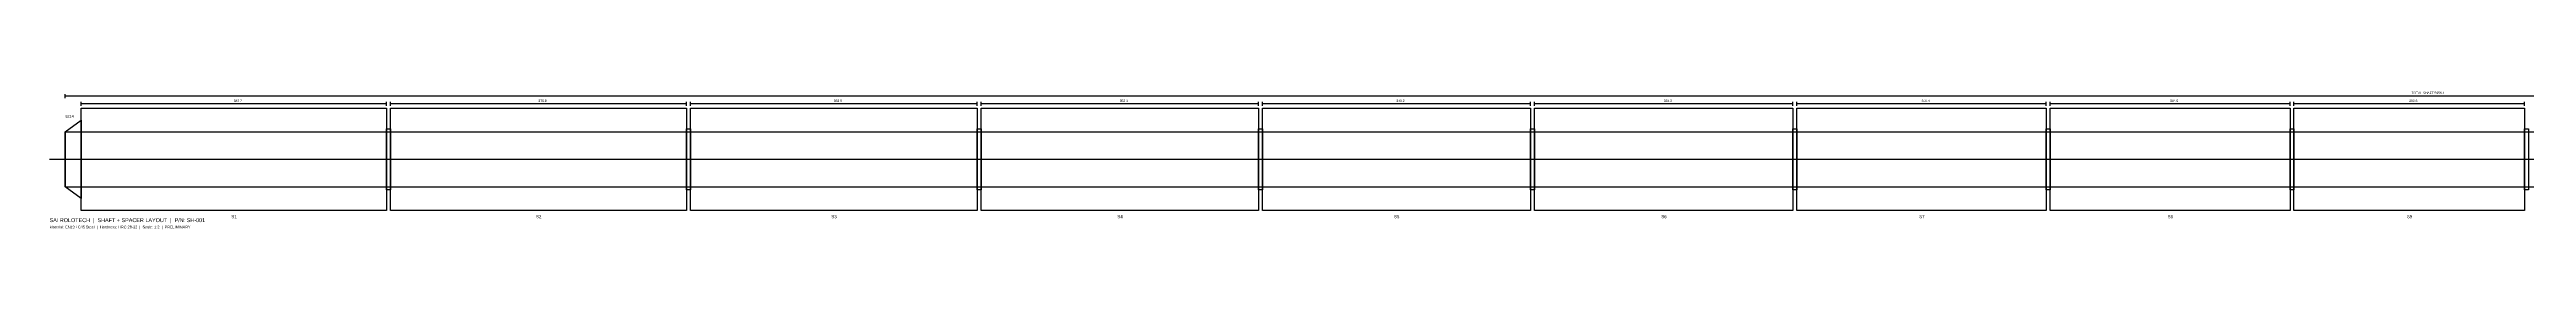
# Model space of a CAD drawing. Header units: metres. Extents: x -20 to 6003, y -89 to 86.
# Drawn here: x -20 to 3124, y -89 to 86 of the extents above; entities that cross this region are included whole.
import ezdxf

# ---------------------------------------------------------------- set-up
doc = ezdxf.new("R2010")
doc.units = ezdxf.units.M
for name, color, linetype in [('CENTRE', 1, 'Continuous'), ('DIMENSION', 2, 'Continuous'), ('HATCH', 8, 'Continuous'), ('NOTES', 3, 'Continuous'), ('OUTLINE', 7, 'Continuous'), ('TITLE', 4, 'Continuous')]:
    doc.layers.add(name, color=color, linetype=linetype)

msp = doc.modelspace()

# ---------------------------------------------------------------- linework, layer by layer
at = {"layer": 'CENTRE'}
msp.add_line((-20, 0), (5976.1, 0), dxfattribs=at)
at = {"layer": 'DIMENSION', "color": 2}
for p, q in [((0, 78), (0, 83)), ((0, 81), (5956.1, 81)), ((20, 68), (20, 73)), ((20, 71), (407.7, 71)), ((407.7, 68), (407.7, 73)), ((412.7, 68), (412.7, 73)), ((412.7, 71), (788.5, 71)), ((788.5, 68), (788.5, 73)), ((793.5, 68), (793.5, 73)), ((793.5, 71), (1157.4, 71)), ((1157.4, 68), (1157.4, 73)), ((1162.4, 68), (1162.4, 73)), ((1162.4, 71), (1514.5, 71)), ((1514.5, 68), (1514.5, 73)), ((1519.5, 68), (1519.5, 73)), ((1519.5, 71), (1859.7, 71)), ((1859.7, 68), (1859.7, 73)), ((1864.7, 68), (1864.7, 73)), ((1864.7, 71), (2193, 71)), ((2193, 68), (2193, 73)), ((2198, 68), (2198, 73)), ((2198, 71), (2514.4, 71)), ((2514.4, 68), (2514.4, 73)), ((2519.4, 68), (2519.4, 73)), ((2519.4, 71), (2823.9, 71)), ((2823.9, 68), (2823.9, 73)), ((2828.9, 68), (2828.9, 73)), ((2828.9, 71), (3121.5, 71)), ((3121.5, 68), (3121.5, 73))]:
    msp.add_line(p, q, dxfattribs=at)
at = {"layer": 'HATCH'}
for points in [[(407.7, 39), (412.7, 39), (412.7, -39), (407.7, -39)], [(788.5, 39), (793.5, 39), (793.5, -39), (788.5, -39)], [(1157.4, 39), (1162.4, 39), (1162.4, -39), (1157.4, -39)], [(1514.5, 39), (1519.5, 39), (1519.5, -39), (1514.5, -39)], [(1859.7, 39), (1864.7, 39), (1864.7, -39), (1859.7, -39)], [(2193, 39), (2198, 39), (2198, -39), (2193, -39)], [(2514.4, 39), (2519.4, 39), (2519.4, -39), (2514.4, -39)], [(2823.9, 39), (2828.9, 39), (2828.9, -39), (2823.9, -39)], [(3121.5, 39), (3126.5, 39), (3126.5, -39), (3121.5, -39)]]:
    msp.add_lwpolyline(points, close=True, dxfattribs=at)
at = {"layer": 'OUTLINE'}
for p, q in [((0, 35), (5956.1, 35)), ((0, 35), (0, -35)), ((0, -35), (5956.1, -35))]:
    msp.add_line(p, q, dxfattribs=at)
for points in [[(20, 65), (407.7, 65), (407.7, -65), (20, -65)], [(412.7, 65), (788.5, 65), (788.5, -65), (412.7, -65)], [(793.5, 65), (1157.4, 65), (1157.4, -65), (793.5, -65)], [(1162.4, 65), (1514.5, 65), (1514.5, -65), (1162.4, -65)], [(1519.5, 65), (1859.7, 65), (1859.7, -65), (1519.5, -65)], [(1864.7, 65), (2193, 65), (2193, -65), (1864.7, -65)], [(2198, 65), (2514.4, 65), (2514.4, -65), (2198, -65)], [(2519.4, 65), (2823.9, 65), (2823.9, -65), (2519.4, -65)], [(2828.9, 65), (3121.5, 65), (3121.5, -65), (2828.9, -65)], [(0, 35), (20, 50), (20, -50), (0, -35)]]:
    msp.add_lwpolyline(points, close=True, dxfattribs=at)

# ---------------------------------------------------------------- texts
at = {"layer": 'DIMENSION'}
for s, p in [('387.7', (213.85, 73)), ('375.8', (600.6, 73)), ('363.9', (975.45, 73)), ('352.1', (1338.45, 73)), ('340.2', (1689.6, 73)), ('328.3', (2028.85, 73)), ('316.4', (2356.2, 73)), ('304.5', (2671.65, 73)), ('292.6', (2975.2, 73)), ('TOTAL SHAFT 5956.1', (2978.05, 83))]:
    msp.add_text(s, height=3, dxfattribs=at).set_placement(p)
at = {"layer": 'NOTES'}
for s, p in [('6214', (0, 53)), ('Material: EN19 / C45 Steel  |  Hardness: HRC 28-32  |  Scale: 1:2  |  PRELIMINARY', (-20, -88))]:
    msp.add_text(s, height=3.5, dxfattribs=at).set_placement(p)
at = {"layer": 'TITLE'}
for s, height, p in [('SAI ROLOTECH  |  SHAFT + SPACER LAYOUT  |  P/N: SH-001', 5, (-20, -80)), ('S1', 4, (210.85, -75)), ('S2', 4, (597.6, -75)), ('S3', 4, (972.45, -75)), ('S4', 4, (1335.45, -75)), ('S5', 4, (1686.6, -75)), ('S6', 4, (2025.85, -75)), ('S7', 4, (2353.2, -75)), ('S8', 4, (2668.65, -75)), ('S9', 4, (2972.2, -75))]:
    msp.add_text(s, height=height, dxfattribs=at).set_placement(p)

doc.saveas('drawing.dxf')
